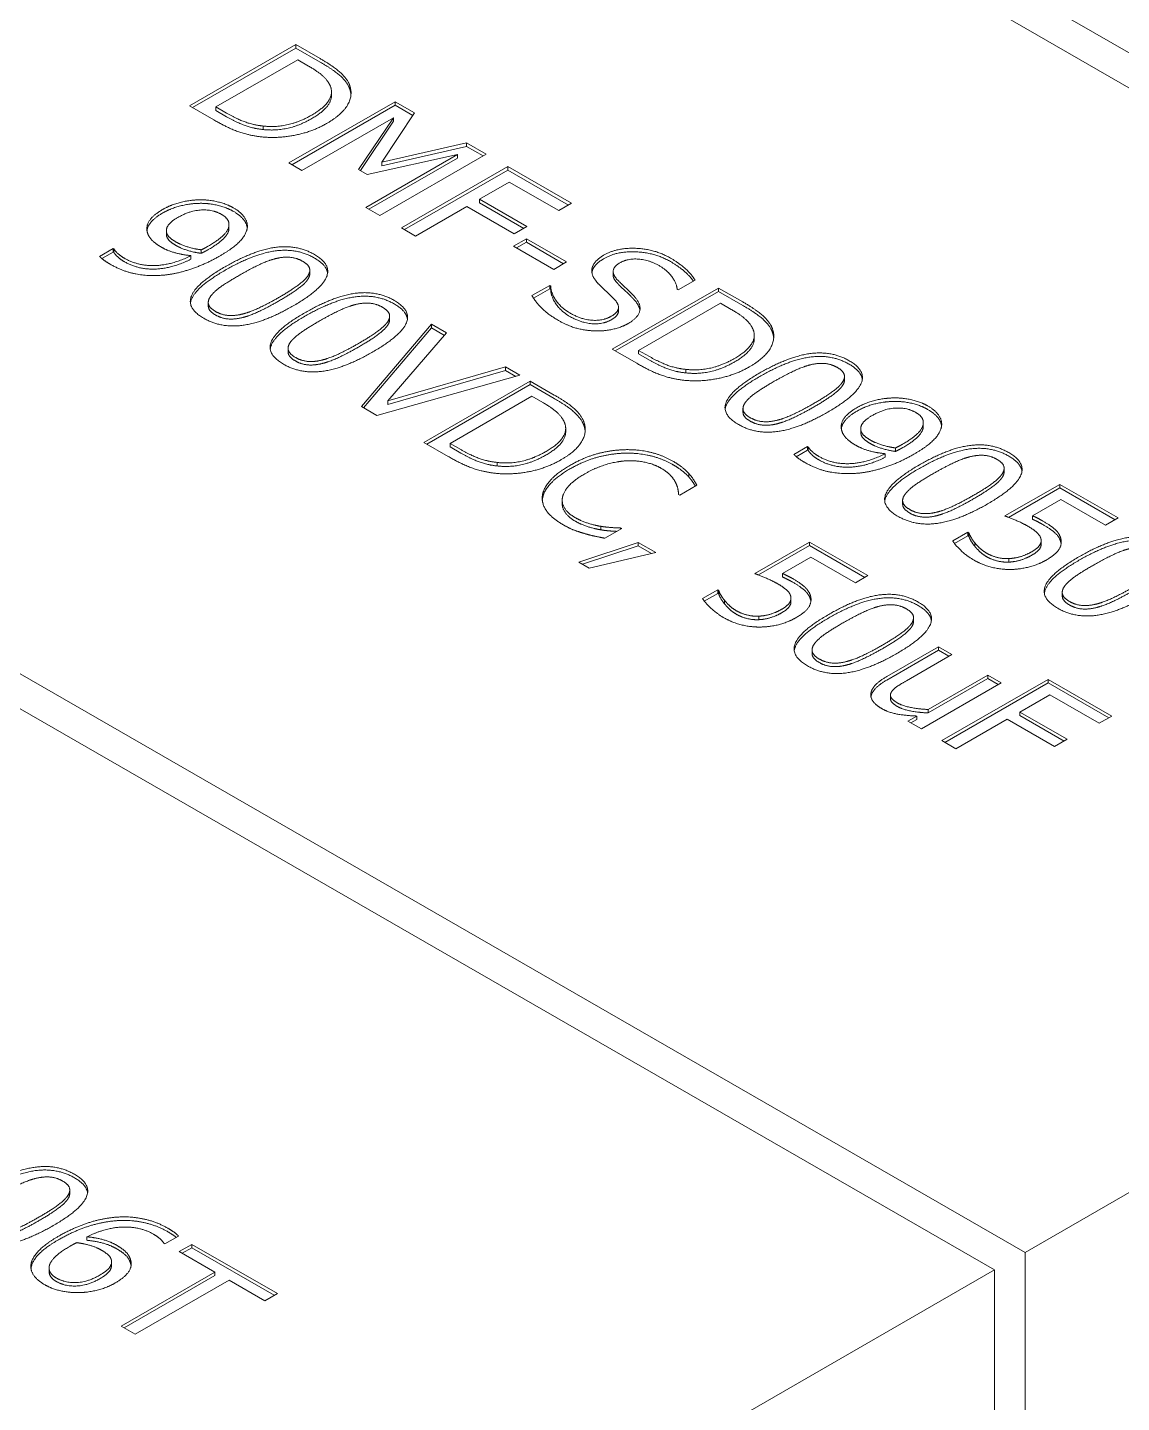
# Model space of a CAD drawing. Header units: millimetres. Extents: x 0 to 8410, y 0 to 5940.
# Drawn here: x 6946.18 to 6971.63, y 4875.01 to 4907.01 of the extents above; entities that cross this region are included whole.
import ezdxf

# ---------------------------------------------------------------- set-up
doc = ezdxf.new("R2010")
doc.units = ezdxf.units.MM
doc.header["$LTSCALE"] = 10
doc.layers.add('가시적인 것(ISO)', color=3, linetype='Continuous', lineweight=5, true_color=0x00ff00)
doc.layers.add('해치(ISO)', color=7, linetype='Continuous', lineweight=5)

msp = doc.modelspace()

# ---------------------------------------------------------------- hatches: boundary and pattern name
at = {"layer": '해치(ISO)'}
h = msp.add_hatch(dxfattribs=at)
h.set_pattern_fill('ANSI31', color=256, scale=254, angle=75, style=0)
h.set_pattern_definition([(119.99998, (0, 0), (-27.49631, -15.87499), [])])
edge = h.paths.add_edge_path()
edge.add_line((7404.266, 4779.834), (7404.266, 4781.463))
edge.add_line((7404.266, 4781.463), (7404.266, 4781.939))
edge.add_line((7404.266, 4781.939), (7404.266, 4785.699))
edge.add_line((7404.266, 4785.699), (7404.266, 4786.359))
edge.add_line((7404.266, 4786.359), (7404.266, 4792.156))
edge.add_line((7404.266, 4792.156), (7404.266, 4792.172))
edge.add_line((7404.266, 4792.172), (7404.266, 4792.297))
edge.add_line((7404.266, 4792.297), (7404.266, 4796.599))
edge.add_line((7404.266, 4796.599), (7404.266, 4801.485))
edge.add_line((7404.266, 4801.485), (7404.266, 4808.841))
edge.add_line((7404.266, 4808.841), (7404.266, 4812.536))
edge.add_line((7404.266, 4812.536), (7403.364, 4813.055))
edge.add_line((7403.364, 4813.055), (7401.607, 4814.067))
edge.add_line((7401.607, 4814.067), (7401.098, 4814.36))
edge.add_line((7401.098, 4814.36), (7399.485, 4815.289))
edge.add_line((7399.485, 4815.289), (7381.652, 4825.558))
edge.add_line((7381.652, 4825.558), (7377.402, 4828.006))
edge.add_line((7377.402, 4828.006), (7375.982, 4828.824))
edge.add_line((7375.982, 4828.824), (7375.982, 4827.189))
edge.add_ellipse((7378.103, 4825.967), major_axis=(1.497, -2.6), ratio=0.578093, start_angle=225.1108, end_angle=315.1108)
edge.add_line((7378.103, 4823.514), (7397.549, 4812.316))
edge.add_ellipse((7397.549, 4808.637), major_axis=(2.246, -3.9), ratio=0.578093, start_angle=45.1108, end_angle=135.1108, ccw=False)
edge.add_line((7400.731, 4806.805), (7400.731, 4784.323))
edge.add_ellipse((7402.852, 4783.101), major_axis=(1.497, -2.6), ratio=0.578093, start_angle=225.1108, end_angle=315.1108)
edge.add_line((7402.852, 4780.648), (7404.266, 4779.834))
edge = h.paths.add_edge_path()
edge.add_line((6488.28, 5307.315), (6489.694, 5306.501))
edge.add_ellipse((6489.694, 5308.954), major_axis=(1.497, -2.6), ratio=0.578093, start_angle=315.1108, end_angle=405.1108)
edge.add_line((6491.816, 5307.732), (6491.816, 5330.214))
edge.add_ellipse((6494.998, 5328.382), major_axis=(-2.246, 3.9), ratio=0.578093, start_angle=315.1108, end_angle=405.1108, ccw=False)
edge.add_line((6494.998, 5332.061), (6514.443, 5320.863))
edge.add_ellipse((6514.443, 5323.316), major_axis=(1.497, -2.6), ratio=0.578093, start_angle=315.1108, end_angle=405.1108)
edge.add_line((6516.564, 5322.094), (6516.564, 5323.729))
edge.add_line((6516.564, 5323.729), (6498.559, 5334.098))
edge.add_line((6498.559, 5334.098), (6498.547, 5334.105))
edge.add_line((6498.547, 5334.105), (6488.28, 5340.017))
edge.add_line((6488.28, 5340.017), (6488.28, 5307.315))

# ---------------------------------------------------------------- linework, layer by layer
at = {"layer": '가시적인 것(ISO)'}
for p, q in [((6954.185, 4916.572), (6994.843, 4893.158)), ((6994.136, 4892.751), (6953.478, 4916.165)), ((6949.944, 4905.187), (6952.419, 4906.612)), ((6950.015, 4905.146), (6952.419, 4906.53)), ((6952.419, 4906.612), (6952.983, 4906.287)), ((6952.419, 4906.612), (6952.419, 4906.53)), ((6952.419, 4906.53), (6952.983, 4906.206)), ((6952.463, 4906.259), (6950.558, 4905.161)), ((6952.714, 4906.114), (6952.463, 4906.259)), ((6953.249, 4905.513), (6953.249, 4905.432)), ((6950.514, 4904.859), (6949.944, 4905.187)), ((6950.558, 4905.161), (6950.558, 4905.08)), ((6950.558, 4905.161), (6950.809, 4905.017)), ((6952.253, 4903.857), (6954.728, 4905.283)), ((6952.324, 4903.817), (6954.728, 4905.201)), ((6954.728, 4905.283), (6955.177, 4905.024)), ((6954.728, 4905.283), (6954.728, 4905.201)), ((6954.728, 4905.201), (6955.138, 4904.965)), ((6950.558, 4905.08), (6950.809, 4904.935)), ((6954.692, 4904.908), (6952.56, 4903.681)), ((6953.881, 4903.705), (6954.692, 4904.908)), ((6953.921, 4903.682), (6954.692, 4904.827)), ((6955.177, 4905.024), (6954.417, 4903.875)), ((6954.692, 4904.908), (6954.692, 4904.827)), ((6951.657, 4904.718), (6951.657, 4904.636)), ((6954.417, 4903.875), (6956.392, 4904.324)), ((6954.417, 4903.793), (6956.392, 4904.242)), ((6956.392, 4904.324), (6956.85, 4904.061)), ((6956.392, 4904.324), (6956.392, 4904.242)), ((6956.392, 4904.242), (6956.779, 4904.02)), ((6952.56, 4903.681), (6952.253, 4903.857)), ((6954.046, 4902.825), (6956.178, 4904.053)), ((6956.178, 4904.053), (6954.082, 4903.589)), ((6954.117, 4902.784), (6956.178, 4903.971)), ((6956.85, 4904.061), (6954.375, 4902.635)), ((6954.417, 4903.875), (6954.417, 4903.793)), ((6956.178, 4904.053), (6956.178, 4903.971)), ((6954.082, 4903.589), (6953.881, 4903.705)), ((6954.876, 4902.347), (6957.351, 4903.772)), ((6954.947, 4902.306), (6957.351, 4903.69)), ((6957.351, 4903.772), (6958.831, 4902.92)), ((6957.351, 4903.772), (6957.351, 4903.69)), ((6957.351, 4903.69), (6958.76, 4902.879)), ((6957.387, 4903.414), (6956.689, 4903.012)), ((6958.538, 4902.751), (6957.387, 4903.414)), ((6956.689, 4903.012), (6957.792, 4902.377)), ((6956.689, 4903.012), (6956.689, 4902.93)), ((6956.689, 4902.93), (6957.721, 4902.336)), ((6958.831, 4902.92), (6958.538, 4902.751)), ((6954.375, 4902.635), (6954.046, 4902.825)), ((6956.396, 4902.843), (6955.205, 4902.157)), ((6957.499, 4902.208), (6956.396, 4902.843)), ((6949.408, 4902.282), (6949.408, 4902.2)), ((6950.861, 4902.4), (6950.861, 4902.318)), ((6950.863, 4902.426), (6950.863, 4902.344)), ((6955.205, 4902.157), (6954.876, 4902.347)), ((6957.792, 4902.377), (6957.499, 4902.208)), ((6928.729, 4901.913), (6969.388, 4878.499)), ((6957.483, 4901.919), (6957.784, 4902.093)), ((6958.42, 4901.38), (6957.483, 4901.919)), ((6957.554, 4901.879), (6957.784, 4902.011)), ((6957.784, 4902.093), (6958.721, 4901.553)), ((6957.784, 4902.093), (6957.784, 4902.011)), ((6957.784, 4902.011), (6958.65, 4901.512)), ((6947.853, 4901.682), (6948.172, 4901.865)), ((6947.907, 4901.631), (6948.172, 4901.784)), ((6948.172, 4901.865), (6948.188, 4901.856)), ((6948.172, 4901.865), (6948.172, 4901.784)), ((6948.172, 4901.784), (6948.188, 4901.774)), ((6948.188, 4901.856), (6948.188, 4901.774)), ((6949.979, 4901.7), (6949.979, 4901.619)), ((6950.22, 4901.837), (6950.22, 4901.755)), ((6968.68, 4878.092), (6928.022, 4901.505)), ((6952.744, 4901.361), (6952.744, 4901.279)), ((6958.721, 4901.553), (6958.42, 4901.38)), ((6959.803, 4901.33), (6959.803, 4901.248)), ((6957.913, 4900.769), (6958.326, 4901.007)), ((6958.326, 4901.007), (6958.35, 4900.993)), ((6958.326, 4901.007), (6958.326, 4900.925)), ((6958.35, 4900.993), (6958.35, 4900.911)), ((6959.782, 4899.522), (6962.257, 4900.947)), ((6961.709, 4901.128), (6961.316, 4900.902)), ((6962.257, 4900.947), (6962.82, 4900.622)), ((6962.257, 4900.947), (6962.257, 4900.865)), ((6950.382, 4900.612), (6950.382, 4900.531)), ((6957.951, 4900.709), (6958.326, 4900.925)), ((6958.326, 4900.925), (6958.35, 4900.911)), ((6959.853, 4899.481), (6962.257, 4900.865)), ((6961.316, 4900.902), (6961.292, 4900.916)), ((6962.257, 4900.865), (6962.82, 4900.541)), ((6954.601, 4900.292), (6954.601, 4900.21)), ((6959.928, 4900.498), (6959.928, 4900.416)), ((6962.301, 4900.594), (6960.395, 4899.496)), ((6962.551, 4900.449), (6962.301, 4900.594)), ((6953.95, 4898.187), (6955.573, 4900.103)), ((6953.997, 4898.16), (6955.573, 4900.021)), ((6955.573, 4900.103), (6955.926, 4899.9)), ((6955.573, 4900.103), (6955.573, 4900.021)), ((6955.573, 4900.021), (6955.878, 4899.845)), ((6955.926, 4899.9), (6954.556, 4898.321)), ((6963.086, 4899.848), (6963.086, 4899.767)), ((6952.239, 4899.543), (6952.239, 4899.461)), ((6960.351, 4899.194), (6959.782, 4899.522)), ((6960.395, 4899.496), (6960.395, 4899.415)), ((6960.395, 4899.496), (6960.646, 4899.352)), ((6960.395, 4899.415), (6960.646, 4899.27)), ((6954.556, 4898.321), (6957.297, 4899.11)), ((6954.556, 4898.239), (6957.297, 4899.028)), ((6957.297, 4899.11), (6957.632, 4898.917)), ((6957.297, 4899.11), (6957.297, 4899.028)), ((6957.297, 4899.028), (6957.537, 4898.89)), ((6961.495, 4899.053), (6961.495, 4898.971)), ((6957.632, 4898.917), (6954.305, 4897.983)), ((6955.394, 4897.355), (6957.869, 4898.781)), ((6955.465, 4897.315), (6957.869, 4898.699)), ((6957.869, 4898.781), (6958.433, 4898.456)), ((6957.869, 4898.781), (6957.869, 4898.699)), ((6957.869, 4898.699), (6958.433, 4898.374)), ((6965.186, 4898.889), (6965.186, 4898.807)), ((6957.913, 4898.427), (6956.008, 4897.33)), ((6958.164, 4898.283), (6957.913, 4898.427)), ((6954.305, 4897.983), (6953.95, 4898.187)), ((6954.556, 4898.321), (6954.556, 4898.239)), ((6962.824, 4898.14), (6962.824, 4898.059)), ((6967.018, 4897.789), (6967.018, 4897.708)), ((6967.019, 4897.815), (6967.019, 4897.734)), ((6958.698, 4897.682), (6958.698, 4897.6)), ((6965.564, 4897.671), (6965.564, 4897.59)), ((6955.964, 4897.027), (6955.394, 4897.355)), ((6956.008, 4897.33), (6956.008, 4897.248)), ((6956.008, 4897.33), (6956.258, 4897.186)), ((6956.008, 4897.248), (6956.258, 4897.104)), ((6964.009, 4897.071), (6964.328, 4897.255)), ((6964.063, 4897.02), (6964.328, 4897.173)), ((6964.328, 4897.255), (6964.344, 4897.245)), ((6964.328, 4897.255), (6964.328, 4897.173)), ((6964.328, 4897.173), (6964.344, 4897.164)), ((6964.344, 4897.245), (6964.344, 4897.164)), ((6966.135, 4897.09), (6966.135, 4897.008)), ((6966.376, 4897.226), (6966.376, 4897.144)), ((6957.107, 4896.887), (6957.107, 4896.805)), ((6961.565, 4896.629), (6961.565, 4896.547)), ((6968.9, 4896.75), (6968.9, 4896.669)), ((6961.353, 4896.128), (6961.327, 4896.143)), ((6961.75, 4896.356), (6961.353, 4896.128)), ((6968.919, 4895.641), (6970.195, 4896.376)), ((6969.004, 4895.609), (6970.195, 4896.294)), ((6970.195, 4896.376), (6971.552, 4895.594)), ((6970.195, 4896.376), (6970.195, 4896.294)), ((6970.195, 4896.294), (6971.481, 4895.553)), ((6958.618, 4896.01), (6958.618, 4895.928)), ((6966.539, 4896.002), (6966.539, 4895.92)), ((6970.223, 4896.025), (6969.563, 4895.645)), ((6971.262, 4895.426), (6970.223, 4896.025)), ((6969.563, 4895.645), (6969.563, 4895.563)), ((6971.552, 4895.594), (6971.262, 4895.426)), ((6959.516, 4895.4), (6959.516, 4895.318)), ((6960.001, 4895.349), (6959.608, 4895.123)), ((6959.977, 4895.363), (6960.001, 4895.349)), ((6959.977, 4895.363), (6959.977, 4895.335)), ((6967.706, 4895.06), (6968.057, 4895.262)), ((6967.745, 4895.001), (6968.057, 4895.181)), ((6968.057, 4895.262), (6968.081, 4895.249)), ((6968.057, 4895.262), (6968.057, 4895.181)), ((6968.057, 4895.181), (6968.081, 4895.167)), ((6968.081, 4895.249), (6968.081, 4895.167)), ((6959.002, 4894.569), (6960.384, 4895.027)), ((6959.092, 4894.517), (6960.384, 4894.945)), ((6960.384, 4895.027), (6960.799, 4894.788)), ((6960.384, 4895.027), (6960.384, 4894.945)), ((6960.384, 4894.945), (6960.698, 4894.765)), ((6963.097, 4894.301), (6964.373, 4895.035)), ((6963.183, 4894.268), (6964.373, 4894.953)), ((6964.373, 4895.035), (6965.731, 4894.253)), ((6964.373, 4895.035), (6964.373, 4894.953)), ((6964.373, 4894.953), (6965.66, 4894.212)), ((6968.215, 4895.019), (6968.215, 4894.937)), ((6969.762, 4895.066), (6969.762, 4894.985)), ((6959.245, 4894.429), (6959.002, 4894.569)), ((6960.799, 4894.788), (6959.245, 4894.429)), ((6964.401, 4894.684), (6963.741, 4894.304)), ((6965.44, 4894.086), (6964.401, 4894.684)), ((6969.013, 4894.649), (6969.013, 4894.567)), ((6963.741, 4894.304), (6963.741, 4894.222)), ((6965.731, 4894.253), (6965.44, 4894.086)), ((6961.884, 4893.72), (6962.235, 4893.922)), ((6962.235, 4893.922), (6962.259, 4893.908)), ((6962.235, 4893.922), (6962.235, 4893.84)), ((6962.259, 4893.908), (6962.259, 4893.826)), ((6961.923, 4893.661), (6962.235, 4893.84)), ((6962.235, 4893.84), (6962.259, 4893.826)), ((6962.394, 4893.678), (6962.394, 4893.596)), ((6963.94, 4893.726), (6963.94, 4893.644)), ((6970.253, 4893.863), (6970.253, 4893.781)), ((6963.192, 4893.309), (6963.192, 4893.227)), ((6966.793, 4893.271), (6966.793, 4893.189)), ((6969.388, 4878.499), (6994.136, 4892.751)), ((6964.431, 4892.522), (6964.431, 4892.44)), ((6966.168, 4891.902), (6967.373, 4892.596)), ((6966.168, 4891.82), (6967.373, 4892.514)), ((6967.686, 4892.416), (6966.627, 4891.806)), ((6967.373, 4892.596), (6967.686, 4892.416)), ((6967.373, 4892.596), (6967.373, 4892.514)), ((6967.373, 4892.514), (6967.615, 4892.375)), ((6968.831, 4891.756), (6966.974, 4890.687)), ((6967.131, 4891.137), (6968.519, 4891.937)), ((6967.131, 4891.056), (6968.519, 4891.855)), ((6967.452, 4890.412), (6969.926, 4891.837)), ((6967.523, 4890.371), (6969.926, 4891.755)), ((6968.519, 4891.937), (6968.831, 4891.756)), ((6968.519, 4891.937), (6968.519, 4891.855)), ((6968.519, 4891.855), (6968.76, 4891.715)), ((6969.926, 4891.837), (6971.407, 4890.985)), ((6969.926, 4891.837), (6969.926, 4891.755)), ((6969.926, 4891.755), (6971.336, 4890.944)), ((6966.255, 4891.469), (6966.255, 4891.387)), ((6969.963, 4891.479), (6969.265, 4891.077)), ((6971.114, 4890.816), (6969.963, 4891.479)), ((6967.131, 4891.137), (6967.131, 4891.056)), ((6969.265, 4891.077), (6970.368, 4890.442)), ((6969.265, 4891.077), (6969.265, 4890.995)), ((6966.661, 4890.867), (6966.866, 4890.985)), ((6966.974, 4890.687), (6966.661, 4890.867)), ((6966.732, 4890.826), (6966.866, 4890.903)), ((6966.866, 4890.985), (6966.866, 4890.903)), ((6968.972, 4890.909), (6967.78, 4890.223)), ((6970.075, 4890.273), (6968.972, 4890.909)), ((6969.265, 4890.995), (6970.297, 4890.401)), ((6971.407, 4890.985), (6971.114, 4890.816)), ((6967.78, 4890.223), (6967.452, 4890.412)), ((6970.368, 4890.442), (6970.075, 4890.273)), ((6947.158, 4879.952), (6947.158, 4879.871)), ((6947.559, 4878.864), (6947.559, 4878.782)), ((6949.687, 4878.881), (6949.368, 4878.698)), ((6949.368, 4878.698), (6949.354, 4878.706)), ((6949.707, 4878.519), (6949.999, 4878.687)), ((6949.778, 4878.478), (6949.999, 4878.606)), ((6949.999, 4878.687), (6951.989, 4877.542)), ((6949.999, 4878.687), (6949.999, 4878.606)), ((6949.999, 4878.606), (6951.918, 4877.501)), ((6948.131, 4878.282), (6948.131, 4878.2)), ((6950.537, 4878.041), (6949.707, 4878.519)), ((6969.388, 4838.194), (6969.388, 4878.499)), ((6943.932, 4863.84), (6968.68, 4878.092)), ((6946.679, 4878.137), (6946.679, 4878.055)), ((6948.355, 4876.784), (6950.537, 4878.041)), ((6948.426, 4876.743), (6950.537, 4877.959)), ((6950.537, 4878.041), (6950.537, 4877.959)), ((6968.68, 4837.787), (6968.68, 4878.092)), ((6950.866, 4877.851), (6948.684, 4876.595)), ((6951.696, 4877.373), (6950.866, 4877.851)), ((6951.989, 4877.542), (6951.696, 4877.373)), ((6948.684, 4876.595), (6948.355, 4876.784))]:
    msp.add_line(p, q, dxfattribs=at)
for points in [[(6953.22, 4905.652), (6953.165, 4905.773), (6952.937, 4905.986), (6952.714, 4906.114)], [(6952.983, 4906.287), (6953.332, 4906.086), (6953.625, 4905.798), (6953.673, 4905.664)], [(6952.983, 4906.206), (6953.332, 4906.005), (6953.625, 4905.716), (6953.673, 4905.582)], [(6952.792, 4904.974), (6953.077, 4905.138), (6953.292, 4905.479), (6953.22, 4905.652)], [(6953.673, 4905.664), (6953.753, 4905.435), (6953.492, 4904.982), (6953.131, 4904.774)], [(6953.673, 4905.582), (6953.696, 4905.515), (6953.702, 4905.449)], [(6951.589, 4904.468), (6951.282, 4904.509), (6950.815, 4904.685), (6950.514, 4904.859)], [(6950.809, 4905.017), (6951.027, 4904.891), (6951.429, 4904.741), (6951.657, 4904.718)], [(6950.809, 4904.935), (6951.027, 4904.809), (6951.429, 4904.659), (6951.657, 4904.636)], [(6953.131, 4904.774), (6952.792, 4904.579), (6951.972, 4904.423), (6951.589, 4904.468)], [(6951.657, 4904.718), (6951.946, 4904.685), (6952.504, 4904.808), (6952.792, 4904.974)], [(6951.657, 4904.636), (6951.946, 4904.604), (6952.504, 4904.726), (6952.792, 4904.892)], [(6949.323, 4902.776), (6949.514, 4902.885), (6949.955, 4902.996), (6950.178, 4903)], [(6949.323, 4902.694), (6949.514, 4902.803), (6949.955, 4902.914), (6950.178, 4902.918)], [(6950.178, 4903), (6950.39, 4903.004), (6950.811, 4902.903), (6950.964, 4902.815)], [(6950.178, 4902.918), (6950.39, 4902.922), (6950.811, 4902.821), (6950.964, 4902.733)], [(6948.96, 4902.257), (6948.93, 4902.392), (6949.105, 4902.65), (6949.323, 4902.776)], [(6949.674, 4902.59), (6949.518, 4902.5), (6949.395, 4902.337), (6949.411, 4902.244)], [(6950.691, 4902.66), (6950.486, 4902.778), (6949.951, 4902.749), (6949.674, 4902.59)], [(6950.861, 4902.4), (6950.869, 4902.488), (6950.779, 4902.609), (6950.691, 4902.66)], [(6950.964, 4902.815), (6951.134, 4902.717), (6951.297, 4902.491), (6951.291, 4902.37)], [(6949.291, 4901.898), (6949.155, 4901.976), (6948.988, 4902.141), (6948.96, 4902.257)], [(6949.411, 4902.244), (6949.423, 4902.177), (6949.548, 4902.066), (6949.64, 4902.013)], [(6950.382, 4901.923), (6950.633, 4902.068), (6950.857, 4902.303), (6950.861, 4902.4)], [(6950.382, 4901.841), (6950.633, 4901.986), (6950.857, 4902.221), (6950.861, 4902.318)], [(6951.291, 4902.37), (6951.283, 4902.218), (6950.982, 4901.883), (6950.643, 4901.688)], [(6950.861, 4902.318), (6950.863, 4902.332), (6950.863, 4902.344)], [(6949.979, 4901.7), (6949.756, 4901.725), (6949.434, 4901.816), (6949.291, 4901.898)], [(6949.408, 4902.2), (6949.408, 4902.182), (6949.411, 4902.163)], [(6949.411, 4902.163), (6949.423, 4902.096), (6949.548, 4901.985), (6949.64, 4901.932)], [(6949.64, 4902.013), (6949.746, 4901.952), (6950.065, 4901.854), (6950.22, 4901.837)], [(6949.64, 4901.932), (6949.746, 4901.87), (6950.065, 4901.772), (6950.22, 4901.755)], [(6950.22, 4901.837), (6950.246, 4901.849), (6950.332, 4901.894), (6950.382, 4901.923)], [(6950.771, 4901.44), (6951.441, 4901.826), (6952.448, 4901.96), (6952.853, 4901.727)], [(6948.1, 4901.5), (6948.034, 4901.539), (6947.897, 4901.633), (6947.853, 4901.682)], [(6948.188, 4901.856), (6948.206, 4901.818), (6948.34, 4901.692), (6948.431, 4901.64)], [(6948.188, 4901.774), (6948.206, 4901.736), (6948.34, 4901.61), (6948.431, 4901.558)], [(6948.431, 4901.64), (6948.756, 4901.453), (6949.556, 4901.487), (6949.979, 4901.7)], [(6948.431, 4901.558), (6948.756, 4901.371), (6949.556, 4901.405), (6949.979, 4901.619)], [(6950.643, 4901.688), (6950.336, 4901.511), (6949.648, 4901.274), (6949.331, 4901.246)], [(6950.22, 4901.755), (6950.246, 4901.768), (6950.332, 4901.813), (6950.382, 4901.841)], [(6950.771, 4901.359), (6951.441, 4901.744), (6952.448, 4901.878), (6952.853, 4901.645)], [(6951.948, 4901.631), (6951.772, 4901.587), (6951.351, 4901.386), (6951.108, 4901.246)], [(6952.578, 4901.569), (6952.44, 4901.648), (6952.131, 4901.676), (6951.948, 4901.631)], [(6952.853, 4901.727), (6953.26, 4901.492), (6953.001, 4900.902), (6952.356, 4900.53)], [(6952.685, 4901.212), (6952.761, 4901.313), (6952.717, 4901.489), (6952.578, 4901.569)], [(6952.853, 4901.645), (6953.132, 4901.484), (6953.159, 4901.295)], [(6959.306, 4901.366), (6959.312, 4901.457), (6959.449, 4901.633), (6959.593, 4901.716)], [(6959.593, 4901.716), (6959.894, 4901.889), (6960.77, 4901.854), (6961.134, 4901.645)], [(6959.593, 4901.634), (6959.894, 4901.808), (6960.77, 4901.772), (6961.134, 4901.563)], [(6960.871, 4901.468), (6960.642, 4901.6), (6960.145, 4901.639), (6959.97, 4901.538)], [(6961.134, 4901.645), (6961.342, 4901.524), (6961.629, 4901.265), (6961.709, 4901.128)], [(6949.331, 4901.246), (6948.996, 4901.218), (6948.393, 4901.332), (6948.1, 4901.5)], [(6950.276, 4900.243), (6949.867, 4900.478), (6950.119, 4901.065), (6950.771, 4901.44)], [(6951.108, 4901.246), (6950.847, 4901.096), (6950.531, 4900.877), (6950.446, 4900.768)], [(6952.685, 4901.13), (6952.744, 4901.209), (6952.744, 4901.279)], [(6959.497, 4901.005), (6959.403, 4901.098), (6959.302, 4901.274), (6959.306, 4901.366)], [(6959.97, 4901.538), (6959.814, 4901.448), (6959.794, 4901.245), (6959.908, 4901.131)], [(6959.803, 4901.248), (6959.803, 4901.154), (6959.908, 4901.049)], [(6961.292, 4900.916), (6961.282, 4901.046), (6961.073, 4901.351), (6960.871, 4901.468)], [(6952.019, 4900.724), (6952.273, 4900.871), (6952.608, 4901.11), (6952.685, 4901.212)], [(6952.019, 4900.643), (6952.273, 4900.789), (6952.608, 4901.028), (6952.685, 4901.13)], [(6958.35, 4900.993), (6958.36, 4900.812), (6958.602, 4900.478), (6958.793, 4900.368)], [(6959.832, 4900.683), (6959.75, 4900.767), (6959.603, 4900.902), (6959.497, 4901.005)], [(6959.908, 4901.131), (6959.984, 4901.054), (6960.215, 4900.838), (6960.285, 4900.763)], [(6959.908, 4901.049), (6959.984, 4900.973), (6960.215, 4900.757), (6960.285, 4900.682)], [(6950.446, 4900.768), (6950.366, 4900.667), (6950.406, 4900.484), (6950.551, 4900.401)], [(6951.176, 4900.341), (6951.347, 4900.384), (6951.764, 4900.578), (6952.019, 4900.724)], [(6951.176, 4900.259), (6951.347, 4900.302), (6951.764, 4900.496), (6952.019, 4900.643)], [(6952.628, 4900.371), (6953.298, 4900.757), (6954.305, 4900.891), (6954.71, 4900.657)], [(6952.628, 4900.289), (6953.298, 4900.675), (6954.305, 4900.809), (6954.71, 4900.576)], [(6954.71, 4900.657), (6955.117, 4900.423), (6954.859, 4899.833), (6954.213, 4899.461)], [(6958.532, 4900.191), (6958.264, 4900.345), (6957.999, 4900.627), (6957.913, 4900.769)], [(6958.35, 4900.911), (6958.36, 4900.73), (6958.602, 4900.396), (6958.793, 4900.287)], [(6959.758, 4900.289), (6959.906, 4900.374), (6959.944, 4900.565), (6959.832, 4900.683)], [(6960.285, 4900.763), (6960.462, 4900.572), (6960.383, 4900.254), (6960.153, 4900.121)], [(6960.285, 4900.682), (6960.408, 4900.548), (6960.426, 4900.431)], [(6962.82, 4900.622), (6963.169, 4900.421), (6963.462, 4900.133), (6963.51, 4899.999)], [(6952.356, 4900.53), (6951.69, 4900.147), (6950.679, 4900.011), (6950.276, 4900.243)], [(6950.551, 4900.401), (6950.687, 4900.322), (6950.996, 4900.295), (6951.176, 4900.341)], [(6950.551, 4900.319), (6950.687, 4900.241), (6950.996, 4900.213), (6951.176, 4900.259)], [(6952.133, 4899.173), (6951.724, 4899.409), (6951.977, 4899.996), (6952.628, 4900.371)], [(6953.806, 4900.562), (6953.629, 4900.518), (6953.208, 4900.317), (6952.965, 4900.177)], [(6954.435, 4900.499), (6954.297, 4900.579), (6953.988, 4900.607), (6953.806, 4900.562)], [(6954.542, 4900.142), (6954.618, 4900.244), (6954.574, 4900.419), (6954.435, 4900.499)], [(6954.71, 4900.576), (6954.989, 4900.415), (6955.016, 4900.225)], [(6958.793, 4900.368), (6959.066, 4900.211), (6959.571, 4900.181), (6959.758, 4900.289)], [(6958.793, 4900.287), (6959.066, 4900.13), (6959.571, 4900.1), (6959.758, 4900.207)], [(6963.057, 4899.987), (6963.003, 4900.109), (6962.774, 4900.321), (6962.551, 4900.449)], [(6962.82, 4900.541), (6963.169, 4900.34), (6963.462, 4900.051), (6963.51, 4899.917)], [(6952.965, 4900.177), (6952.705, 4900.027), (6952.388, 4899.807), (6952.303, 4899.699)], [(6953.876, 4899.655), (6954.131, 4899.802), (6954.465, 4900.041), (6954.542, 4900.142)], [(6953.876, 4899.573), (6954.131, 4899.72), (6954.465, 4899.959), (6954.542, 4900.061)], [(6954.542, 4900.061), (6954.601, 4900.139), (6954.601, 4900.21)], [(6959.403, 4899.948), (6959.176, 4899.954), (6958.759, 4900.06), (6958.532, 4900.191)], [(6960.153, 4900.121), (6960.006, 4900.037), (6959.607, 4899.943), (6959.403, 4899.948)], [(6962.63, 4899.309), (6962.914, 4899.473), (6963.129, 4899.814), (6963.057, 4899.987)], [(6963.51, 4899.999), (6963.59, 4899.77), (6963.33, 4899.317), (6962.969, 4899.109)], [(6952.303, 4899.699), (6952.223, 4899.597), (6952.263, 4899.415), (6952.408, 4899.332)], [(6953.034, 4899.271), (6953.204, 4899.314), (6953.621, 4899.508), (6953.876, 4899.655)], [(6963.51, 4899.917), (6963.533, 4899.85), (6963.539, 4899.784)], [(6954.213, 4899.461), (6953.547, 4899.077), (6952.536, 4898.941), (6952.133, 4899.173)], [(6952.408, 4899.332), (6952.544, 4899.253), (6952.853, 4899.225), (6953.034, 4899.271)], [(6953.034, 4899.19), (6953.204, 4899.232), (6953.621, 4899.426), (6953.876, 4899.573)], [(6960.646, 4899.352), (6960.865, 4899.226), (6961.266, 4899.076), (6961.495, 4899.053)], [(6963.213, 4898.969), (6963.883, 4899.354), (6964.89, 4899.488), (6965.295, 4899.255)], [(6963.213, 4898.887), (6963.883, 4899.273), (6964.89, 4899.407), (6965.295, 4899.173)], [(6952.408, 4899.25), (6952.544, 4899.171), (6952.853, 4899.144), (6953.034, 4899.19)], [(6961.426, 4898.803), (6961.119, 4898.844), (6960.652, 4899.021), (6960.351, 4899.194)], [(6960.646, 4899.27), (6960.865, 4899.144), (6961.266, 4898.994), (6961.495, 4898.971)], [(6962.969, 4899.109), (6962.63, 4898.914), (6961.809, 4898.758), (6961.426, 4898.803)], [(6961.495, 4899.053), (6961.783, 4899.021), (6962.341, 4899.143), (6962.63, 4899.309)], [(6961.495, 4898.971), (6961.783, 4898.939), (6962.341, 4899.061), (6962.63, 4899.228)], [(6964.391, 4899.159), (6964.214, 4899.115), (6963.793, 4898.914), (6963.55, 4898.775)], [(6965.02, 4899.097), (6964.882, 4899.176), (6964.573, 4899.204), (6964.391, 4899.159)], [(6965.295, 4899.255), (6965.702, 4899.021), (6965.443, 4898.43), (6964.798, 4898.059)], [(6965.127, 4898.74), (6965.203, 4898.842), (6965.159, 4899.017), (6965.02, 4899.097)], [(6965.295, 4899.173), (6965.574, 4899.012), (6965.601, 4898.823)], [(6962.718, 4897.771), (6962.309, 4898.007), (6962.561, 4898.593), (6963.213, 4898.969)], [(6963.55, 4898.775), (6963.289, 4898.624), (6962.973, 4898.405), (6962.888, 4898.296)], [(6964.461, 4898.253), (6964.715, 4898.399), (6965.05, 4898.638), (6965.127, 4898.74)], [(6965.127, 4898.658), (6965.186, 4898.737), (6965.186, 4898.807)], [(6958.433, 4898.456), (6958.781, 4898.255), (6959.074, 4897.966), (6959.122, 4897.832)], [(6958.433, 4898.374), (6958.781, 4898.173), (6959.074, 4897.885), (6959.122, 4897.751)], [(6964.461, 4898.171), (6964.715, 4898.317), (6965.05, 4898.557), (6965.127, 4898.658)], [(6965.48, 4898.165), (6965.67, 4898.274), (6966.111, 4898.385), (6966.334, 4898.389)], [(6966.334, 4898.389), (6966.547, 4898.393), (6966.968, 4898.292), (6967.12, 4898.204)], [(6958.669, 4897.821), (6958.615, 4897.942), (6958.386, 4898.155), (6958.164, 4898.283)], [(6964.798, 4898.059), (6964.132, 4897.675), (6963.121, 4897.539), (6962.718, 4897.771)], [(6962.888, 4898.296), (6962.808, 4898.195), (6962.848, 4898.012), (6962.993, 4897.929)], [(6963.618, 4897.869), (6963.789, 4897.912), (6964.206, 4898.106), (6964.461, 4898.253)], [(6963.618, 4897.787), (6963.789, 4897.83), (6964.206, 4898.024), (6964.461, 4898.171)], [(6965.117, 4897.646), (6965.086, 4897.781), (6965.261, 4898.039), (6965.48, 4898.165)], [(6965.48, 4898.083), (6965.67, 4898.193), (6966.111, 4898.304), (6966.334, 4898.307)], [(6966.847, 4898.049), (6966.643, 4898.167), (6966.107, 4898.138), (6965.831, 4897.979)], [(6966.334, 4898.307), (6966.547, 4898.312), (6966.968, 4898.21), (6967.12, 4898.122)], [(6967.018, 4897.789), (6967.026, 4897.877), (6966.936, 4897.998), (6966.847, 4898.049)], [(6967.12, 4898.204), (6967.291, 4898.106), (6967.453, 4897.881), (6967.447, 4897.759)], [(6958.242, 4897.143), (6958.527, 4897.307), (6958.741, 4897.648), (6958.669, 4897.821)], [(6959.122, 4897.832), (6959.203, 4897.604), (6958.942, 4897.151), (6958.581, 4896.943)], [(6959.122, 4897.751), (6959.146, 4897.684), (6959.151, 4897.618)], [(6962.993, 4897.929), (6963.129, 4897.851), (6963.438, 4897.823), (6963.618, 4897.869)], [(6962.993, 4897.847), (6963.129, 4897.769), (6963.438, 4897.741), (6963.618, 4897.787)], [(6965.831, 4897.979), (6965.674, 4897.889), (6965.552, 4897.726), (6965.568, 4897.633)], [(6966.539, 4897.312), (6966.789, 4897.457), (6967.014, 4897.692), (6967.018, 4897.789)], [(6967.447, 4897.759), (6967.439, 4897.607), (6967.138, 4897.272), (6966.799, 4897.077)], [(6967.018, 4897.708), (6967.019, 4897.721), (6967.019, 4897.734)], [(6965.447, 4897.287), (6965.311, 4897.366), (6965.145, 4897.531), (6965.117, 4897.646)], [(6965.564, 4897.59), (6965.564, 4897.571), (6965.568, 4897.552)], [(6965.568, 4897.633), (6965.58, 4897.567), (6965.704, 4897.456), (6965.796, 4897.403)], [(6965.568, 4897.552), (6965.58, 4897.485), (6965.704, 4897.374), (6965.796, 4897.321)], [(6966.539, 4897.231), (6966.789, 4897.375), (6967.014, 4897.611), (6967.018, 4897.708)], [(6956.258, 4897.186), (6956.477, 4897.06), (6956.878, 4896.91), (6957.107, 4896.887)], [(6956.258, 4897.104), (6956.477, 4896.978), (6956.878, 4896.828), (6957.107, 4896.805)], [(6957.107, 4896.887), (6957.396, 4896.854), (6957.953, 4896.977), (6958.242, 4897.143)], [(6958.798, 4896.818), (6959.108, 4896.997), (6959.728, 4897.172), (6960.049, 4897.183)], [(6958.798, 4896.737), (6959.108, 4896.916), (6959.728, 4897.09), (6960.049, 4897.102)], [(6960.049, 4897.183), (6960.364, 4897.194), (6960.943, 4897.061), (6961.194, 4896.917)], [(6960.049, 4897.102), (6960.364, 4897.112), (6960.943, 4896.979), (6961.194, 4896.835)], [(6964.344, 4897.245), (6964.362, 4897.207), (6964.497, 4897.081), (6964.587, 4897.029)], [(6964.344, 4897.164), (6964.362, 4897.126), (6964.497, 4897), (6964.587, 4896.948)], [(6964.587, 4897.029), (6964.912, 4896.842), (6965.712, 4896.876), (6966.135, 4897.09)], [(6966.135, 4897.09), (6965.913, 4897.114), (6965.59, 4897.205), (6965.447, 4897.287)], [(6965.796, 4897.403), (6965.903, 4897.341), (6966.222, 4897.243), (6966.376, 4897.226)], [(6965.796, 4897.321), (6965.903, 4897.26), (6966.222, 4897.161), (6966.376, 4897.144)], [(6966.376, 4897.226), (6966.402, 4897.239), (6966.488, 4897.284), (6966.539, 4897.312)], [(6966.376, 4897.144), (6966.402, 4897.157), (6966.488, 4897.202), (6966.539, 4897.231)], [(6966.928, 4896.83), (6967.597, 4897.215), (6968.604, 4897.349), (6969.009, 4897.116)], [(6966.928, 4896.748), (6967.597, 4897.134), (6968.604, 4897.268), (6969.009, 4897.034)], [(6969.009, 4897.116), (6969.417, 4896.882), (6969.158, 4896.291), (6968.512, 4895.92)], [(6957.039, 4896.637), (6956.732, 4896.677), (6956.264, 4896.854), (6955.964, 4897.027)], [(6958.581, 4896.943), (6958.242, 4896.748), (6957.422, 4896.592), (6957.039, 4896.637)], [(6957.107, 4896.805), (6957.396, 4896.772), (6957.953, 4896.895), (6958.242, 4897.061)], [(6958.154, 4896.09), (6958.166, 4896.267), (6958.485, 4896.638), (6958.798, 4896.818)], [(6960.109, 4896.925), (6959.879, 4896.912), (6959.379, 4896.758), (6959.14, 4896.621)], [(6960.911, 4896.756), (6960.753, 4896.847), (6960.34, 4896.935), (6960.109, 4896.925)], [(6961.194, 4896.917), (6961.319, 4896.845), (6961.501, 4896.698), (6961.565, 4896.629)], [(6961.194, 4896.835), (6961.319, 4896.763), (6961.501, 4896.617), (6961.565, 4896.547)], [(6964.256, 4896.89), (6964.19, 4896.928), (6964.054, 4897.023), (6964.009, 4897.071)], [(6965.488, 4896.636), (6965.153, 4896.607), (6964.549, 4896.721), (6964.256, 4896.89)], [(6964.587, 4896.948), (6964.912, 4896.761), (6965.712, 4896.794), (6966.135, 4897.008)], [(6966.799, 4897.077), (6966.492, 4896.9), (6965.804, 4896.663), (6965.488, 4896.636)], [(6966.432, 4895.632), (6966.023, 4895.868), (6966.276, 4896.454), (6966.928, 4896.83)], [(6968.105, 4897.02), (6967.928, 4896.976), (6967.507, 4896.775), (6967.265, 4896.636)], [(6968.735, 4896.958), (6968.596, 4897.038), (6968.287, 4897.065), (6968.105, 4897.02)], [(6968.841, 4896.601), (6968.917, 4896.703), (6968.873, 4896.878), (6968.735, 4896.958)], [(6969.009, 4897.034), (6969.289, 4896.873), (6969.315, 4896.684)], [(6959.14, 4896.621), (6958.886, 4896.474), (6958.641, 4896.192), (6958.621, 4896.058)], [(6961.254, 4896.422), (6961.212, 4896.507), (6961.056, 4896.673), (6960.911, 4896.756)], [(6961.565, 4896.629), (6961.619, 4896.568), (6961.712, 4896.429), (6961.75, 4896.356)], [(6967.265, 4896.636), (6967.004, 4896.485), (6966.687, 4896.266), (6966.603, 4896.157)], [(6968.175, 4896.114), (6968.43, 4896.26), (6968.765, 4896.499), (6968.841, 4896.601)], [(6968.175, 4896.032), (6968.43, 4896.179), (6968.765, 4896.418), (6968.841, 4896.519)], [(6968.841, 4896.519), (6968.9, 4896.598), (6968.9, 4896.669)], [(6961.327, 4896.143), (6961.323, 4896.191), (6961.298, 4896.334), (6961.254, 4896.422)], [(6966.603, 4896.157), (6966.522, 4896.056), (6966.563, 4895.873), (6966.707, 4895.79)], [(6958.625, 4895.444), (6958.384, 4895.583), (6958.14, 4895.911), (6958.154, 4896.09)], [(6958.621, 4896.058), (6958.603, 4895.928), (6958.757, 4895.696), (6958.914, 4895.606)], [(6968.512, 4895.92), (6967.846, 4895.536), (6966.835, 4895.4), (6966.432, 4895.632)], [(6967.333, 4895.73), (6967.503, 4895.773), (6967.92, 4895.967), (6968.175, 4896.114)], [(6967.333, 4895.648), (6967.503, 4895.691), (6967.92, 4895.885), (6968.175, 4896.032)], [(6958.914, 4895.606), (6959.056, 4895.524), (6959.369, 4895.424), (6959.516, 4895.4)], [(6958.914, 4895.524), (6959.056, 4895.442), (6959.369, 4895.343), (6959.516, 4895.318)], [(6966.707, 4895.79), (6966.843, 4895.712), (6967.152, 4895.684), (6967.333, 4895.73)], [(6966.707, 4895.708), (6966.843, 4895.63), (6967.152, 4895.602), (6967.333, 4895.648)], [(6969.469, 4895.394), (6969.332, 4895.473), (6969.019, 4895.604), (6968.919, 4895.641)], [(6969.563, 4895.645), (6969.631, 4895.615), (6969.753, 4895.551), (6969.802, 4895.523)], [(6969.563, 4895.563), (6969.631, 4895.533), (6969.753, 4895.469), (6969.802, 4895.442)], [(6969.802, 4895.523), (6969.992, 4895.414), (6970.193, 4895.227), (6970.221, 4895.104)], [(6959.138, 4895.232), (6958.994, 4895.273), (6958.773, 4895.359), (6958.625, 4895.444)], [(6959.608, 4895.123), (6959.487, 4895.148), (6959.273, 4895.191), (6959.138, 4895.232)], [(6959.516, 4895.4), (6959.658, 4895.378), (6959.901, 4895.363), (6959.977, 4895.363)], [(6968.081, 4895.249), (6968.091, 4895.21), (6968.161, 4895.087), (6968.215, 4895.019)], [(6968.081, 4895.167), (6968.091, 4895.129), (6968.161, 4895.005), (6968.215, 4894.937)], [(6969.759, 4895.095), (6969.751, 4895.171), (6969.595, 4895.321), (6969.469, 4895.394)], [(6969.802, 4895.442), (6969.992, 4895.332), (6970.193, 4895.145), (6970.221, 4895.022)], [(6968.213, 4894.606), (6968.037, 4894.708), (6967.77, 4894.952), (6967.706, 4895.06)], [(6968.215, 4895.019), (6968.279, 4894.942), (6968.404, 4894.827), (6968.506, 4894.768)], [(6968.215, 4894.937), (6968.279, 4894.861), (6968.404, 4894.745), (6968.506, 4894.686)], [(6969.543, 4894.809), (6969.675, 4894.885), (6969.771, 4895.023), (6969.759, 4895.095)], [(6970.221, 4895.104), (6970.251, 4894.981), (6970.102, 4894.743), (6969.878, 4894.613)], [(6970.221, 4895.022), (6970.224, 4895.007), (6970.227, 4894.993)], [(6970.642, 4894.691), (6971.312, 4895.076), (6972.319, 4895.21), (6972.724, 4894.977)], [(6970.642, 4894.609), (6971.312, 4894.995), (6972.319, 4895.129), (6972.724, 4894.895)], [(6971.819, 4894.881), (6971.643, 4894.837), (6971.222, 4894.636), (6970.979, 4894.497)], [(6969.064, 4894.396), (6968.847, 4894.392), (6968.406, 4894.496), (6968.213, 4894.606)], [(6968.506, 4894.768), (6968.606, 4894.71), (6968.867, 4894.643), (6969.013, 4894.649)], [(6968.506, 4894.686), (6968.606, 4894.629), (6968.867, 4894.562), (6969.013, 4894.567)], [(6969.013, 4894.649), (6969.15, 4894.656), (6969.41, 4894.732), (6969.543, 4894.809)], [(6969.013, 4894.567), (6969.15, 4894.574), (6969.41, 4894.651), (6969.543, 4894.727)], [(6969.878, 4894.613), (6969.699, 4894.511), (6969.28, 4894.401), (6969.064, 4894.396)], [(6970.147, 4893.493), (6969.737, 4893.729), (6969.99, 4894.315), (6970.642, 4894.691)], [(6963.647, 4894.053), (6963.511, 4894.132), (6963.198, 4894.264), (6963.097, 4894.301)], [(6963.741, 4894.304), (6963.809, 4894.274), (6963.932, 4894.211), (6963.98, 4894.183)], [(6963.741, 4894.222), (6963.809, 4894.192), (6963.932, 4894.129), (6963.98, 4894.101)], [(6970.979, 4894.497), (6970.718, 4894.347), (6970.401, 4894.127), (6970.317, 4894.019)], [(6962.259, 4893.908), (6962.269, 4893.87), (6962.339, 4893.746), (6962.394, 4893.678)], [(6963.938, 4893.754), (6963.93, 4893.831), (6963.773, 4893.981), (6963.647, 4894.053)], [(6963.98, 4894.183), (6964.17, 4894.073), (6964.371, 4893.886), (6964.399, 4893.764)], [(6963.98, 4894.101), (6964.17, 4893.991), (6964.371, 4893.804), (6964.399, 4893.682)], [(6970.317, 4894.019), (6970.237, 4893.917), (6970.277, 4893.734), (6970.421, 4893.651)], [(6971.047, 4893.591), (6971.218, 4893.634), (6971.635, 4893.828), (6971.889, 4893.975)], [(6971.047, 4893.509), (6971.218, 4893.552), (6971.635, 4893.746), (6971.889, 4893.893)], [(6962.392, 4893.266), (6962.215, 4893.367), (6961.948, 4893.611), (6961.884, 4893.72)], [(6962.259, 4893.826), (6962.269, 4893.788), (6962.339, 4893.665), (6962.394, 4893.596)], [(6962.394, 4893.678), (6962.458, 4893.602), (6962.582, 4893.486), (6962.684, 4893.428)], [(6962.394, 4893.596), (6962.458, 4893.52), (6962.582, 4893.405), (6962.684, 4893.346)], [(6963.721, 4893.468), (6963.854, 4893.544), (6963.95, 4893.683), (6963.938, 4893.754)], [(6964.399, 4893.764), (6964.429, 4893.64), (6964.281, 4893.402), (6964.056, 4893.273)], [(6964.399, 4893.682), (6964.403, 4893.667), (6964.405, 4893.652)], [(6964.82, 4893.35), (6965.49, 4893.736), (6966.497, 4893.87), (6966.902, 4893.637)], [(6964.82, 4893.268), (6965.49, 4893.654), (6966.497, 4893.788), (6966.902, 4893.555)], [(6966.627, 4893.478), (6966.489, 4893.558), (6966.18, 4893.586), (6965.998, 4893.541)], [(6966.902, 4893.637), (6967.309, 4893.402), (6967.05, 4892.812), (6966.405, 4892.44)], [(6972.226, 4893.781), (6971.56, 4893.397), (6970.55, 4893.261), (6970.147, 4893.493)], [(6970.421, 4893.651), (6970.558, 4893.573), (6970.867, 4893.545), (6971.047, 4893.591)], [(6970.421, 4893.57), (6970.558, 4893.491), (6970.867, 4893.463), (6971.047, 4893.509)], [(6963.242, 4893.056), (6963.025, 4893.051), (6962.584, 4893.155), (6962.392, 4893.266)], [(6962.684, 4893.428), (6962.785, 4893.37), (6963.045, 4893.303), (6963.192, 4893.309)], [(6962.684, 4893.346), (6962.785, 4893.288), (6963.045, 4893.221), (6963.192, 4893.227)], [(6963.192, 4893.309), (6963.328, 4893.315), (6963.589, 4893.392), (6963.721, 4893.468)], [(6963.192, 4893.227), (6963.328, 4893.234), (6963.589, 4893.31), (6963.721, 4893.386)], [(6964.056, 4893.273), (6963.878, 4893.17), (6963.458, 4893.06), (6963.242, 4893.056)], [(6964.325, 4892.152), (6963.916, 4892.388), (6964.168, 4892.975), (6964.82, 4893.35)], [(6965.998, 4893.541), (6965.821, 4893.497), (6965.4, 4893.296), (6965.157, 4893.156)], [(6966.734, 4893.121), (6966.81, 4893.223), (6966.766, 4893.399), (6966.627, 4893.478)], [(6966.902, 4893.555), (6967.181, 4893.394), (6967.208, 4893.205)], [(6965.157, 4893.156), (6964.896, 4893.006), (6964.58, 4892.787), (6964.495, 4892.678)], [(6966.068, 4892.634), (6966.322, 4892.781), (6966.657, 4893.02), (6966.734, 4893.121)], [(6966.068, 4892.552), (6966.322, 4892.699), (6966.657, 4892.938), (6966.734, 4893.04)], [(6966.734, 4893.04), (6966.793, 4893.119), (6966.793, 4893.189)], [(6964.495, 4892.678), (6964.415, 4892.576), (6964.455, 4892.394), (6964.6, 4892.311)], [(6965.225, 4892.251), (6965.396, 4892.293), (6965.813, 4892.487), (6966.068, 4892.634)], [(6966.405, 4892.44), (6965.739, 4892.057), (6964.728, 4891.92), (6964.325, 4892.152)], [(6964.6, 4892.311), (6964.736, 4892.232), (6965.045, 4892.204), (6965.225, 4892.251)], [(6965.225, 4892.169), (6965.396, 4892.212), (6965.813, 4892.406), (6966.068, 4892.552)], [(6964.6, 4892.229), (6964.736, 4892.15), (6965.045, 4892.123), (6965.225, 4892.169)], [(6965.799, 4891.495), (6965.805, 4891.591), (6965.979, 4891.793), (6966.168, 4891.902)], [(6966.627, 4891.806), (6966.479, 4891.721), (6966.306, 4891.596), (6966.272, 4891.532)], [(6966.046, 4891.162), (6965.925, 4891.231), (6965.791, 4891.401), (6965.799, 4891.495)], [(6966.272, 4891.532), (6966.238, 4891.469), (6966.302, 4891.356), (6966.425, 4891.285)], [(6966.866, 4890.985), (6966.595, 4890.995), (6966.206, 4891.069), (6966.046, 4891.162)], [(6966.425, 4891.285), (6966.539, 4891.219), (6966.928, 4891.145), (6967.131, 4891.137)], [(6966.425, 4891.203), (6966.539, 4891.138), (6966.928, 4891.064), (6967.131, 4891.056)], [(6945.186, 4880.032), (6945.856, 4880.417), (6946.863, 4880.551), (6947.268, 4880.318)], [(6945.186, 4879.95), (6945.856, 4880.336), (6946.863, 4880.47), (6947.268, 4880.236)], [(6946.363, 4880.222), (6946.187, 4880.178), (6945.766, 4879.977), (6945.523, 4879.838)], [(6946.993, 4880.16), (6946.855, 4880.24), (6946.546, 4880.267), (6946.363, 4880.222)], [(6947.268, 4880.318), (6947.675, 4880.084), (6947.416, 4879.493), (6946.77, 4879.122)], [(6947.099, 4879.803), (6947.176, 4879.905), (6947.131, 4880.08), (6946.993, 4880.16)], [(6947.268, 4880.236), (6947.547, 4880.076), (6947.574, 4879.886)], [(6946.434, 4879.316), (6946.688, 4879.462), (6947.023, 4879.701), (6947.099, 4879.803)], [(6947.099, 4879.721), (6947.158, 4879.8), (6947.158, 4879.871)], [(6946.434, 4879.234), (6946.688, 4879.381), (6947.023, 4879.62), (6947.099, 4879.721)], [(6945.591, 4878.932), (6945.762, 4878.975), (6946.179, 4879.169), (6946.434, 4879.316)], [(6945.591, 4878.85), (6945.762, 4878.893), (6946.179, 4879.087), (6946.434, 4879.234)], [(6946.897, 4878.876), (6947.22, 4879.062), (6947.872, 4879.284), (6948.202, 4879.316)], [(6946.897, 4878.794), (6947.22, 4878.98), (6947.872, 4879.203), (6948.202, 4879.234)], [(6948.202, 4879.316), (6948.525, 4879.347), (6949.161, 4879.223), (6949.44, 4879.063)], [(6948.202, 4879.234), (6948.525, 4879.265), (6949.161, 4879.141), (6949.44, 4878.981)], [(6946.77, 4879.122), (6946.105, 4878.738), (6945.094, 4878.602), (6944.691, 4878.834)], [(6946.255, 4878.192), (6946.261, 4878.343), (6946.568, 4878.686), (6946.897, 4878.876)], [(6949.109, 4878.923), (6948.8, 4879.101), (6948.004, 4879.079), (6947.559, 4878.864)], [(6947.559, 4878.864), (6947.759, 4878.843), (6948.098, 4878.752), (6948.247, 4878.667)], [(6949.354, 4878.706), (6949.332, 4878.746), (6949.205, 4878.868), (6949.109, 4878.923)], [(6949.44, 4879.063), (6949.522, 4879.015), (6949.65, 4878.923), (6949.687, 4878.881)], [(6947.158, 4878.64), (6946.901, 4878.492), (6946.686, 4878.253), (6946.68, 4878.162)], [(6947.32, 4878.727), (6947.282, 4878.707), (6947.21, 4878.67), (6947.158, 4878.64)], [(6947.898, 4878.551), (6947.781, 4878.618), (6947.492, 4878.704), (6947.32, 4878.727)], [(6947.559, 4878.782), (6947.759, 4878.761), (6948.098, 4878.67), (6948.247, 4878.585)], [(6948.128, 4878.319), (6948.114, 4878.387), (6947.984, 4878.501), (6947.898, 4878.551)], [(6948.247, 4878.667), (6948.391, 4878.583), (6948.549, 4878.425), (6948.579, 4878.306)], [(6948.247, 4878.585), (6948.391, 4878.502), (6948.549, 4878.343), (6948.579, 4878.224)], [(6947.866, 4877.974), (6948.018, 4878.061), (6948.144, 4878.227), (6948.128, 4878.319)], [(6948.579, 4878.306), (6948.614, 4878.169), (6948.429, 4877.91), (6948.216, 4877.788)], [(6948.579, 4878.224), (6948.584, 4878.208), (6948.586, 4878.192)], [(6946.576, 4877.748), (6946.409, 4877.844), (6946.247, 4878.067), (6946.255, 4878.192)], [(6946.68, 4878.162), (6946.672, 4878.076), (6946.762, 4877.953), (6946.849, 4877.903)], [(6946.849, 4877.903), (6947.049, 4877.788), (6947.581, 4877.81), (6947.866, 4877.974)], [(6946.849, 4877.821), (6947.049, 4877.706), (6947.581, 4877.728), (6947.866, 4877.892)], [(6947.362, 4877.564), (6947.137, 4877.561), (6946.742, 4877.653), (6946.576, 4877.748)], [(6948.216, 4877.788), (6948.026, 4877.678), (6947.577, 4877.565), (6947.362, 4877.564)]]:
    msp.add_open_spline(points, degree=2, dxfattribs=at)
for points, knots in [([(6952.792, 4904.892), (6953.077, 4905.056), (6953.249, 4905.329), (6953.249, 4905.432)], [0, 0, 0, 1, 1.597765, 1.597765, 1.597765]), ([(6948.955, 4902.285), (6948.966, 4902.363), (6949.105, 4902.568), (6949.323, 4902.694)], [0.409511, 0.409511, 0.409511, 1, 2, 2, 2]), ([(6950.964, 4902.733), (6951.134, 4902.635), (6951.277, 4902.437), (6951.289, 4902.346)], [0, 0, 0, 1, 1.759965, 1.759965, 1.759965]), ([(6959.309, 4901.309), (6959.322, 4901.388), (6959.449, 4901.551), (6959.593, 4901.634)], [0.13514, 0.13514, 0.13514, 1, 2, 2, 2]), ([(6949.966, 4900.596), (6949.972, 4900.642), (6950.119, 4900.983), (6950.771, 4901.359)], [0.837111, 0.837111, 0.837111, 1, 2, 2, 2]), ([(6961.134, 4901.563), (6961.342, 4901.443), (6961.597, 4901.211), (6961.671, 4901.106)], [0, 0, 0, 1, 1.779972, 1.779972, 1.779972]), ([(6950.382, 4900.531), (6950.382, 4900.512), (6950.406, 4900.402), (6950.551, 4900.319)], [0.8, 0.8, 0.8, 1, 2, 2, 2]), ([(6951.823, 4899.526), (6951.83, 4899.573), (6951.977, 4899.914), (6952.628, 4900.289)], [0.837111, 0.837111, 0.837111, 1, 2, 2, 2]), ([(6959.758, 4900.207), (6959.906, 4900.292), (6959.928, 4900.401), (6959.928, 4900.416)], [0, 0, 0, 1, 1.145038, 1.145038, 1.145038]), ([(6962.63, 4899.228), (6962.914, 4899.392), (6963.086, 4899.664), (6963.086, 4899.767)], [0, 0, 0, 1, 1.597765, 1.597765, 1.597765]), ([(6952.239, 4899.461), (6952.239, 4899.442), (6952.263, 4899.333), (6952.408, 4899.25)], [0.8, 0.8, 0.8, 1, 2, 2, 2]), ([(6962.408, 4898.124), (6962.415, 4898.17), (6962.561, 4898.511), (6963.213, 4898.887)], [0.837111, 0.837111, 0.837111, 1, 2, 2, 2]), ([(6962.824, 4898.059), (6962.824, 4898.04), (6962.848, 4897.931), (6962.993, 4897.847)], [0.8, 0.8, 0.8, 1, 2, 2, 2]), ([(6965.112, 4897.674), (6965.122, 4897.752), (6965.261, 4897.957), (6965.48, 4898.083)], [0.409511, 0.409511, 0.409511, 1, 2, 2, 2]), ([(6967.12, 4898.122), (6967.291, 4898.024), (6967.434, 4897.826), (6967.445, 4897.735)], [0, 0, 0, 1, 1.759965, 1.759965, 1.759965]), ([(6958.242, 4897.061), (6958.527, 4897.225), (6958.698, 4897.497), (6958.698, 4897.6)], [0, 0, 0, 1, 1.597765, 1.597765, 1.597765]), ([(6958.154, 4896.013), (6958.168, 4896.188), (6958.485, 4896.556), (6958.798, 4896.737)], [0.013067, 0.013067, 0.013067, 1, 2, 2, 2]), ([(6961.565, 4896.547), (6961.619, 4896.486), (6961.692, 4896.377), (6961.715, 4896.337)], [0, 0, 0, 1, 1.569499, 1.569499, 1.569499]), ([(6966.122, 4895.985), (6966.129, 4896.031), (6966.276, 4896.373), (6966.928, 4896.748)], [0.837111, 0.837111, 0.837111, 1, 2, 2, 2]), ([(6958.618, 4895.928), (6958.618, 4895.824), (6958.757, 4895.614), (6958.914, 4895.524)], [0.189474, 0.189474, 0.189474, 1, 2, 2, 2]), ([(6966.539, 4895.92), (6966.539, 4895.901), (6966.563, 4895.792), (6966.707, 4895.708)], [0.8, 0.8, 0.8, 1, 2, 2, 2]), ([(6959.516, 4895.318), (6959.658, 4895.296), (6959.838, 4895.285), (6959.886, 4895.283)], [0, 0, 0, 1, 1.485416, 1.485416, 1.485416]), ([(6969.543, 4894.727), (6969.675, 4894.803), (6969.762, 4894.928), (6969.762, 4894.985)], [0, 0, 0, 1, 1.8, 1.8, 1.8]), ([(6969.837, 4893.846), (6969.843, 4893.892), (6969.99, 4894.234), (6970.642, 4894.609)], [0.837111, 0.837111, 0.837111, 1, 2, 2, 2]), ([(6963.721, 4893.386), (6963.854, 4893.462), (6963.94, 4893.587), (6963.94, 4893.644)], [0, 0, 0, 1, 1.8, 1.8, 1.8]), ([(6970.253, 4893.781), (6970.253, 4893.762), (6970.277, 4893.653), (6970.421, 4893.57)], [0.8, 0.8, 0.8, 1, 2, 2, 2]), ([(6964.015, 4892.506), (6964.022, 4892.552), (6964.168, 4892.893), (6964.82, 4893.268)], [0.837111, 0.837111, 0.837111, 1, 2, 2, 2]), ([(6964.431, 4892.44), (6964.431, 4892.422), (6964.455, 4892.312), (6964.6, 4892.229)], [0.8, 0.8, 0.8, 1, 2, 2, 2]), ([(6965.801, 4891.436), (6965.815, 4891.521), (6965.979, 4891.712), (6966.168, 4891.82)], [0.116779, 0.116779, 0.116779, 1, 2, 2, 2]), ([(6966.255, 4891.387), (6966.255, 4891.358), (6966.302, 4891.274), (6966.425, 4891.203)], [0.515152, 0.515152, 0.515152, 1, 2, 2, 2]), ([(6949.44, 4878.981), (6949.522, 4878.934), (6949.612, 4878.869), (6949.634, 4878.851)], [0, 0, 0, 1, 1.403802, 1.403802, 1.403802]), ([(6946.257, 4878.131), (6946.272, 4878.273), (6946.568, 4878.604), (6946.897, 4878.794)], [0.06821, 0.06821, 0.06821, 1, 2, 2, 2]), ([(6946.679, 4878.055), (6946.679, 4877.985), (6946.762, 4877.871), (6946.849, 4877.821)], [0.150943, 0.150943, 0.150943, 1, 2, 2, 2]), ([(6947.866, 4877.892), (6948.018, 4877.98), (6948.131, 4878.128), (6948.131, 4878.2)], [0, 0, 0, 1, 1.797468, 1.797468, 1.797468])]:
    msp.add_open_spline(points, degree=2, knots=knots, dxfattribs=at)

doc.saveas('drawing.dxf')
